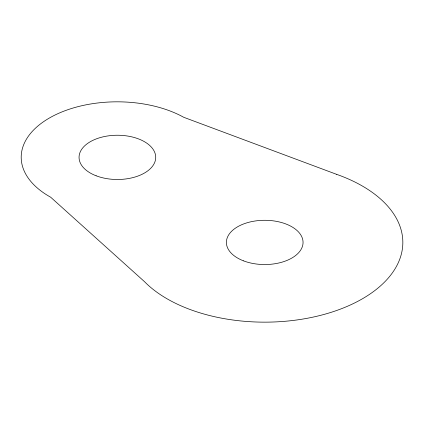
<?xml version="1.0" encoding="UTF-8"?>
<svg xmlns="http://www.w3.org/2000/svg" width="424" height="424" viewBox="0 0 424 424"><rect width="100%" height="100%" fill="white"/><g stroke="black" fill="none" stroke-linecap="round" stroke-linejoin="round"><path stroke-width="0.64" d="M336.534 174.312L183.756 117.3A96.004 55.427 0 0 0 48.007 118.831A96.004 55.427 0 0 0 50.657 197.202L144.51 281.669A138.107 79.733 0 0 0 360.803 299.699A138.107 79.733 0 0 0 336.534 174.312M96.137 175.785A38.33 22.128 0 0 0 155.64 158.783A38.33 22.128 0 0 0 100.387 137.535A38.33 22.128 0 0 0 96.137 175.785M243.471 260.834A38.33 22.128 0 0 0 302.974 243.837A38.33 22.128 0 0 0 247.727 222.584A38.33 22.128 0 0 0 243.471 260.834"/></g></svg>
